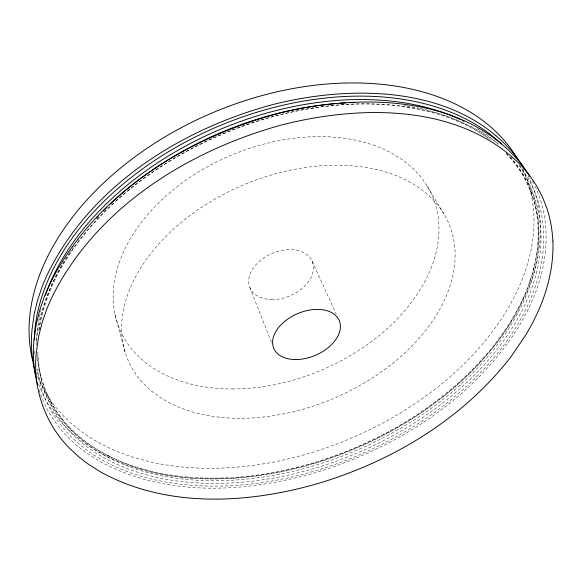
<?xml version="1.0" encoding="UTF-8"?>
<svg xmlns="http://www.w3.org/2000/svg" width="582" height="582" viewBox="0 0 582 582"><rect width="100%" height="100%" fill="white"/><g stroke="black" fill="none" stroke-linecap="round" stroke-linejoin="round"><path stroke-width="0.44" stroke-dasharray="2.91 2.18" d="M529.831 281.673L530.362 279.913M533.279 270.157L533.832 268.317M129.182 189.681L130.048 188.99M312.803 108.019L313.785 107.896M332.06 105.56L333.231 105.407M107.677 455.488L109.343 456.339M427.101 185.934L443.659 213.514M532.304 181.031L534.007 184.232M50.896 401.915L52.045 404.206M312.119 261.282L336.185 313.916M528.223 175.713L533.679 188.91C545.741 222.848 540.663 260.714 526.543 293.197L516.525 313.451L507.933 327.331C463.221 393.541 392.144 438.646 316.768 462.37C245.269 484.02 162.516 488.713 95.666 450.483L83.131 442.291L76.024 436.602C59.342 422.758 45.905 404.657 38.696 384.135M535.113 186.32C552.274 222.68 547.902 265.676 531.832 301.585L526.484 312.847L520.264 324.13L512.953 335.734C467.579 402.082 396.022 447.223 320.224 471.194C248.398 493.005 165.324 498.214 97.878 460.275L85.278 452.149L76.009 444.837L69.367 438.602C55.654 425.209 45.01 408.549 39.234 390.238M249.867 287.464L271.343 342.187M530.449 190.729L531.308 193.166M115.061 314.593L125.392 353.179M518.824 164.822A265.683 174.36 -23 0 1 357.712 455.575A265.683 174.36 -23 0 1 37.102 368.944M36.128 345.272A265.683 174.36 -23 0 1 114.538 202.296M115.825 201.125A265.683 174.36 -23 0 1 500.149 145.595M506.202 153.262A263.399 173.145 -23 0 1 357.297 452.942A263.399 173.145 -23 0 1 37.612 352.707M39.038 330.212A263.399 173.145 -23 0 1 220.964 134.609A263.399 173.145 -23 0 1 488.538 138.414M506.02 153.495A262.169 172.767 -23 0 1 354.453 451.232A262.169 172.767 -23 0 1 37.83 350.066M38.907 330.256A262.169 172.767 -23 0 1 68.669 253.628M69.171 252.857A262.169 172.767 -23 0 1 74.627 244.877M77.792 240.541A262.169 172.767 -23 0 1 78.868 239.107M404.505 105.538A262.169 172.767 -23 0 1 406.251 105.815M407.124 105.96A262.169 172.767 -23 0 1 418.232 108.063M419.949 108.434A262.169 172.767 -23 0 1 490.786 139.92M510.414 156.813A262.337 173.334 -23 0 1 354.853 448.838A262.337 173.334 -23 0 1 37.197 357.326M36.622 341.539A262.337 173.334 -23 0 1 39.038 318.929M39.358 317.263A262.337 173.334 -23 0 1 41.06 309.697M477.298 128.651A262.337 173.334 -23 0 1 497.974 144.023M519.682 165.892A263.835 174.68 -23 0 1 353.921 448.278A263.835 174.68 -23 0 1 37.059 369.483M34.716 354.009A263.835 174.68 -23 0 1 34.367 348.683M522.767 169.006A263.792 176.863 -23 0 1 350.56 438.45A263.792 176.863 -23 0 1 37.204 375.012M241.806 418.298A174.353 115.869 -23 0 0 450.315 227.322A174.353 115.869 -23 0 0 172.978 229.614A174.353 115.869 -23 0 0 241.806 418.298M271.445 299.534A33.771 23.018 -23 0 0 312.65 262.686A33.771 23.018 -23 0 0 259.143 261.522A33.771 23.018 -23 0 0 271.445 299.534M232.378 388.972A169.915 116.56 -23 0 0 433.837 199.808A169.915 116.56 -23 0 0 162.022 199.626A169.915 116.56 -23 0 0 232.378 388.972"/><path stroke-width="0.87" d="M529.744 176.23L523.131 166.285C466.255 94.008 360.04 93.069 278.254 113.483C184.392 138.654 92.465 196.047 49.048 285.74L44.516 296.158L39.729 310.155L36.28 323.927L33.974 340.295C32.577 355.122 33.632 370.225 37.554 384.615M523.778 167.769L517.151 157.809C460.74 85.809 355.238 84.004 273.744 104.309C180.58 129.124 89.497 186.415 46.836 275.577L42.362 285.98L37.634 299.956L34.243 313.713L31.981 330.074C30.57 345.221 31.792 360.622 35.815 375.295M96.394 218.199A262.169 172.767 -23 0 1 98.242 216.213M103.247 211.026A262.169 172.767 -23 0 1 106.972 207.308M110.151 204.238A262.169 172.767 -23 0 1 337.036 103.436M339.728 103.225A262.169 172.767 -23 0 1 345.984 102.839M349.535 102.672A262.169 172.767 -23 0 1 355.704 102.476M45.389 295.212A262.337 173.334 -23 0 1 460.078 119.412M462.435 120.525A262.337 173.334 -23 0 1 464.05 121.318M34.273 339.866A263.835 174.68 -23 0 1 219.836 125.661A263.835 174.68 -23 0 1 501.393 143.943M32.621 360.382A263.792 176.863 -23 0 1 214.198 112.064A263.792 176.863 -23 0 1 516.758 157.678M552.9 241.159C553.817 265.392 547.946 289.487 538.11 311.53L532.654 322.792L526.324 334.083L511.505 356.038C463.316 418.8 392.29 461.533 317.037 483.795C246.79 503.896 166.314 508.268 100.497 471.886L87.824 463.847L78.497 456.601L71.819 450.417C45.491 425.631 32.316 388.289 36.339 352.437L38.703 336.069L42.21 322.283L47.077 308.271L51.674 297.831C95.681 208.16 187.71 150.76 281.666 124.97C361.08 104.687 460.66 103.385 522.003 166.336L529.911 175.873L536.633 185.898L542.169 196.352L546.6 207.359C550.266 218.272 552.318 229.664 552.9 241.159M295.809 359.538A35.553 22.669 -23 0 0 339.713 321.89A35.553 22.669 -23 0 0 283.98 321.984A35.553 22.669 -23 0 0 295.809 359.538"/></g></svg>
